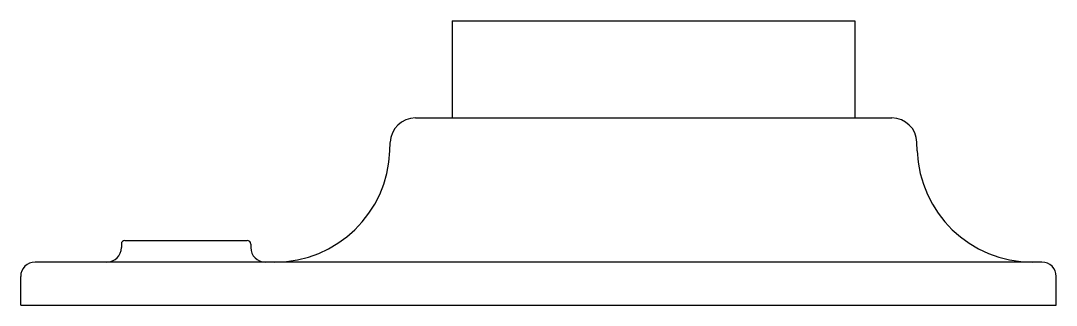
# Model space of a CAD drawing. Header units: millimetres. Extents: x 900 to 7803, y 2935 to 8583.
# Drawn here: x 6920.2 to 7064.2, y 4914.5 to 4954 of the extents above; entities that cross this region are included whole.
import ezdxf

# ---------------------------------------------------------------- set-up
doc = ezdxf.new("R2010")
doc.units = ezdxf.units.MM
doc.header["$LTSCALE"] = 676.148
doc.layers.add('ASSI', color=7, linetype='CONTINUOUS')
doc.layers.add('GEOM', color=7, linetype='CONTINUOUS')

msp = doc.modelspace()

# ---------------------------------------------------------------- linework, layer by layer
at = {"layer": 'ASSI', "color": 7, "linetype": 'Continuous'}
for p, q in [((6980.15, 4954.03), (7036.15, 4954.03)), ((6980.15, 4954.03), (6980.15, 4940.53)), ((7036.15, 4954.03), (7036.15, 4940.53))]:
    msp.add_line(p, q, dxfattribs=at)
at = {"layer": 'GEOM', "color": 7, "linetype": 'Continuous'}
for p, q in [((6975.03, 4940.53), (7041.28, 4940.53)), ((6971.49, 4935.97), (6971.53, 4937.15)), ((7044.81, 4935.97), (7044.77, 4937.15)), ((6934.65, 4923.53), (6951.65, 4923.53)), ((6934.15, 4923.03), (6934.15, 4922.53)), ((6952.15, 4923.03), (6952.15, 4922.53)), ((7062.15, 4920.53), (6922.15, 4920.53)), ((6920.15, 4914.53), (6920.15, 4918.53)), ((7064.15, 4914.53), (7064.15, 4918.53)), ((6920.15, 4914.53), (7064.15, 4914.53))]:
    msp.add_line(p, q, dxfattribs=at)
for centre, radius, start, end in [((6975.03, 4937.03), 3.5, 90, 178), ((7041.28, 4937.03), 3.5, 2, 90), ((6955.5, 4936.53), 16, 270, 358), ((7060.81, 4936.53), 16, 182, 270), ((6934.65, 4923.03), 0.5, 90, 180), ((6951.65, 4923.03), 0.5, 0, 90), ((6932.15, 4922.53), 2, 270, 360), ((6954.15, 4922.53), 2, 180, 270), ((6922.15, 4918.53), 2, 90, 180), ((7062.15, 4918.53), 2, 0, 90)]:
    msp.add_arc(centre, radius, start, end, dxfattribs=at)

doc.saveas('drawing.dxf')
